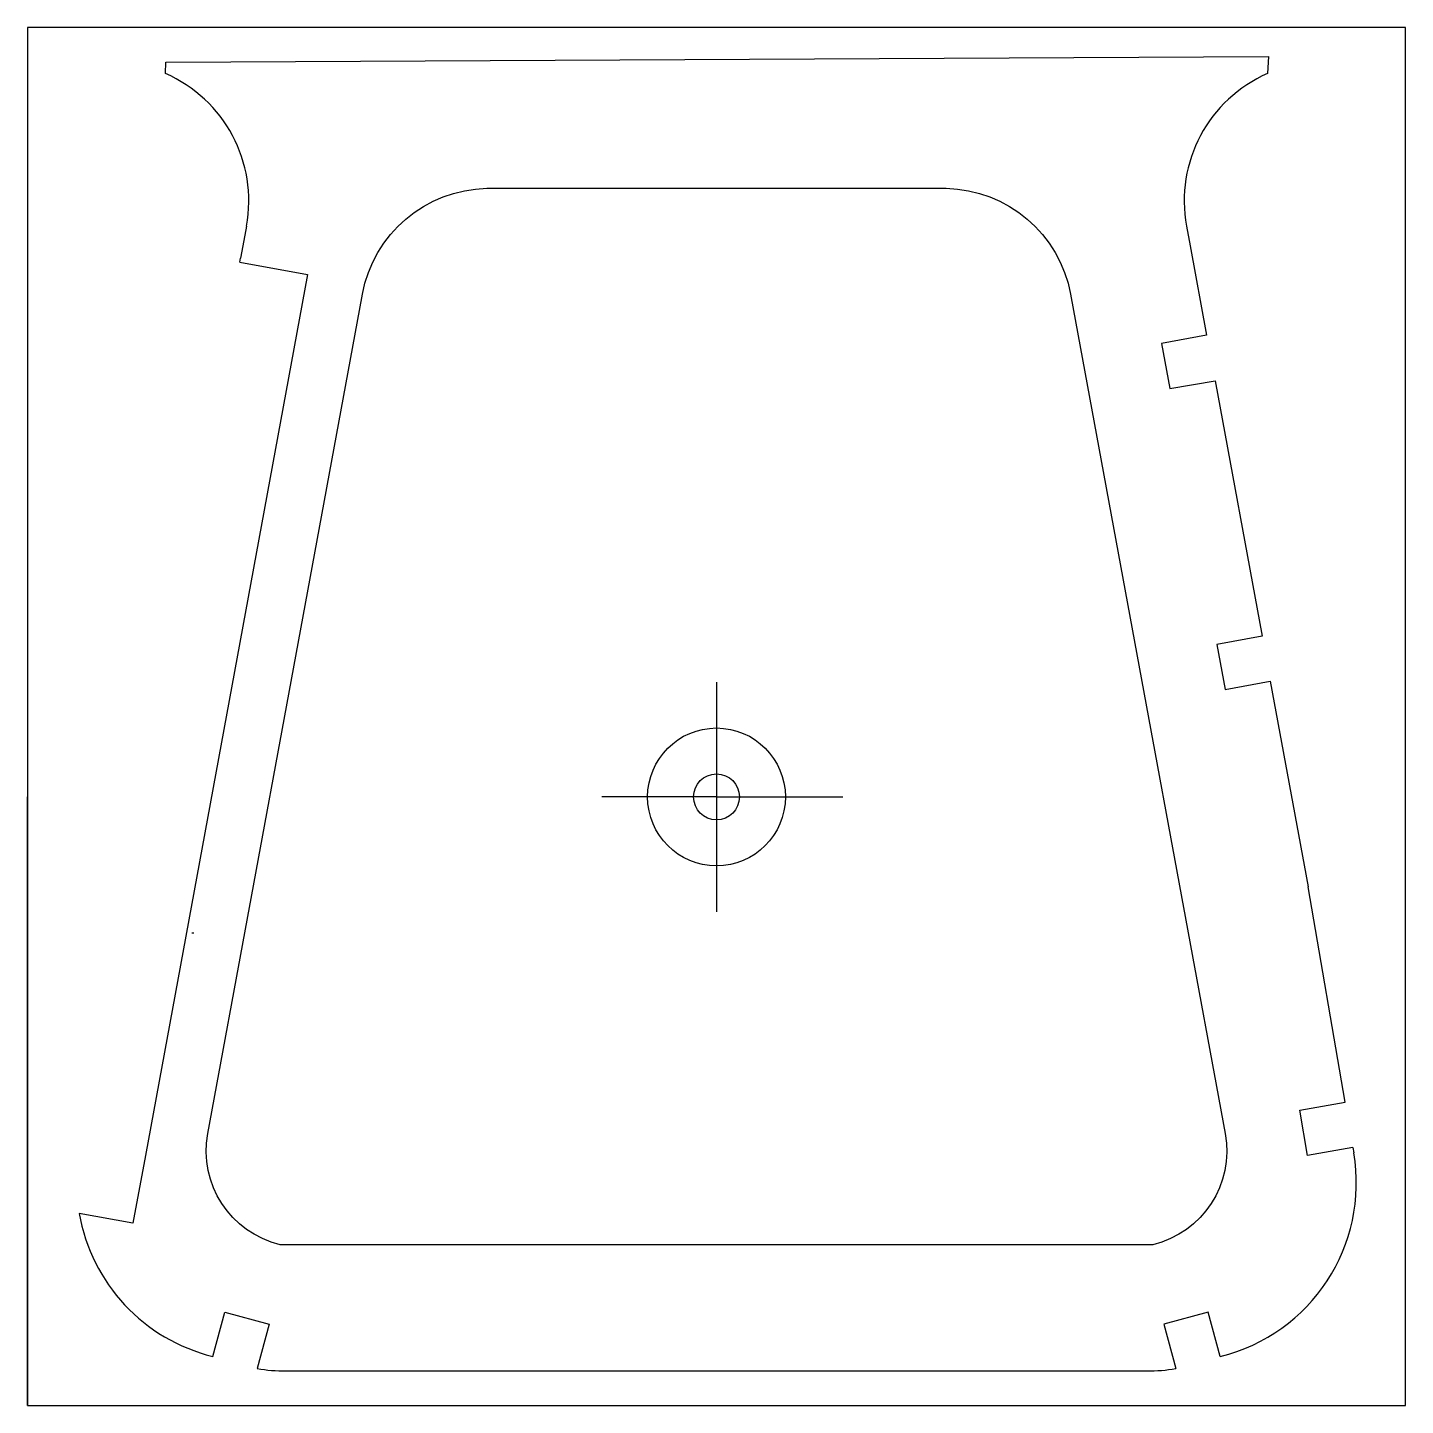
# Model space of a CAD drawing. Header units: millimetres. Extents: x -30.6 to 29.4, y -33.8 to 26.2.
import ezdxf

# ---------------------------------------------------------------- set-up
doc = ezdxf.new("R2010")
doc.units = ezdxf.units.MM
doc.layers.get('0').update_dxf_attribs({"linetype": 'CONTINUOUS'})

msp = doc.modelspace()

# ---------------------------------------------------------------- linework, layer by layer
for p, q in [((-24.65, 24.25), (-24.633, 24.75)), ((-24.633, 24.75), (23.387, 24.988)), ((23.387, 24.988), (23.35, 24.25)), ((-21.116, 17.608), (-21.275, 16.746)), ((19.816, 17.608), (19.975, 16.746)), ((-21.406, 16.033), (-21.373, 16.214)), ((-21.275, 16.746), (-21.373, 16.214)), ((19.975, 16.746), (20.69, 12.86)), ((-21.406, 16.033), (-18.456, 15.49)), ((-18.456, 15.49), (-25.515, -22.86)), ((20.69, 12.86), (18.723, 12.498)), ((18.723, 12.498), (19.085, 10.531)), ((19.085, 10.531), (21.058, 10.86)), ((21.058, 10.86), (23.104, -0.25)), ((23.104, -0.25), (21.137, -0.612)), ((21.137, -0.612), (21.499, -2.579)), ((-0.65, -2.25), (-0.65, -7.25)), ((21.499, -2.579), (23.466, -2.217)), ((23.466, -2.217), (25.114, -11.173)), ((-30.65, -33.75), (-30.65, -7.25)), ((-0.65, -7.25), (-5.65, -7.25)), ((-0.65, -7.25), (-0.65, -12.25)), ((-0.65, -7.25), (-0.15, -7.25)), ((-0.15, -7.25), (4.85, -7.25)), ((26.723, -20.551), (25.114, -11.173)), ((-23.5, -13.173), (-23.414, -13.173)), ((24.752, -20.889), (26.723, -20.551)), ((25.09, -22.86), (24.752, -20.889)), ((27.061, -22.522), (25.09, -22.86)), ((27.061, -22.522), (27.1, -22.75)), ((-25.515, -22.86), (-26.06, -25.817)), ((-26.06, -25.817), (-28.398, -25.386)), ((-22.586, -31.615), (-22.062, -29.685)), ((-22.062, -29.685), (-20.132, -30.209)), ((20.762, -29.685), (18.832, -30.209)), ((21.286, -31.615), (20.762, -29.685)), ((-20.132, -30.209), (-20.65, -32.141)), ((18.832, -30.209), (19.35, -32.141)), ((-19.4, -32.25), (18.1, -32.25))]:
    msp.add_line(p, q)
msp.add_lwpolyline([(29.35, -33.75), (29.35, 26.25), (-30.65, 26.25), (-30.65, -33.75)], close=True)
msp.add_lwpolyline([(-0.65, -26.75), (-19.65, -26.75, -0.398806), (-22.799, -21.912), (-19.175, -2.229), (-16.071, 14.637, -0.355813), (-10.65, 19.25), (-0.65, 19.25), (9.35, 19.25, -0.355813), (14.771, 14.637), (17.875, -2.229), (21.499, -21.912, -0.398806), (18.35, -26.75)], format="xyb", close=True)
for radius in [3, 1]:
    msp.add_circle((-0.65, -7.25), radius)
for centre, radius, start, end in [((-27.066, 18.704), 6.05, -10.43048, 66.46413), ((25.766, 18.704), 6.05, 113.53587, 190.43048), ((19.437, -24.063), 7.775, -76.24072, 9.7242), ((-20.737, -24.063), 7.775, 189.7988, 256.24072), ((-19.4, -25.054), 7.196, 259.99686, 270), ((18.1, -25.054), 7.196, 270, 280.00314)]:
    msp.add_arc(centre, radius, start, end)

doc.saveas('drawing.dxf')
